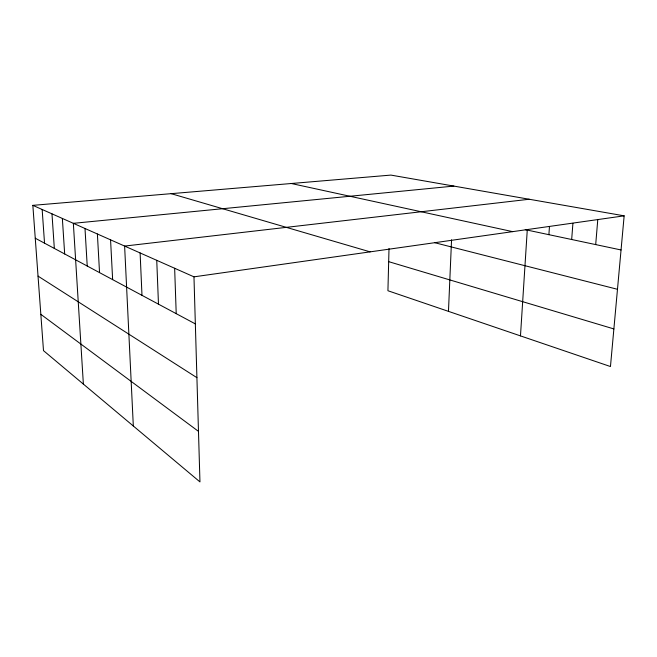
<?xml version="1.0" encoding="UTF-8"?>
<svg xmlns="http://www.w3.org/2000/svg" width="657" height="657" viewBox="0 0 657 657"><rect width="100%" height="100%" fill="white"/><g stroke="black" fill="none" stroke-linecap="round" stroke-linejoin="round"><path stroke-width="0.99" d="M389.01 248.494L387.926 290.739L610.46 366.54L624.15 215.833L390.899 175.09L32.85 205.354L43.493 350.641L199.958 481.909L193.971 276.843L32.85 205.354M448.468 311.361L451.556 239.813M520.475 335.891L527.259 230.098M548.891 234.68L549.466 226.525M571.672 239.501L572.92 223.306M595.694 244.593L597.796 219.405M193.971 276.843L624.15 215.833M529.238 199.252L124.616 246.071L133.322 426.007M453.872 186.087L73.346 223.323L83.373 384.099M525.263 229.671L621.046 249.964M291.289 183.508L512.649 231.642M434.803 242.72L617.473 289.294M171.157 193.667L370.113 251.861M388.673 261.65L613.876 328.927M35.256 238.212L195.351 323.901M38.032 276.112L196.919 377.676M40.833 314.325L198.48 431.37M42.155 209.484L44.536 243.18M51.977 213.845L54.334 248.428M62.358 218.444L64.673 253.963M84.999 228.496L87.225 266.028M97.384 233.991L99.544 272.622M110.565 239.838L112.643 279.636M140.113 252.945L141.986 295.338M156.744 260.328L158.477 304.166M174.647 268.27L176.216 313.66"/></g></svg>
